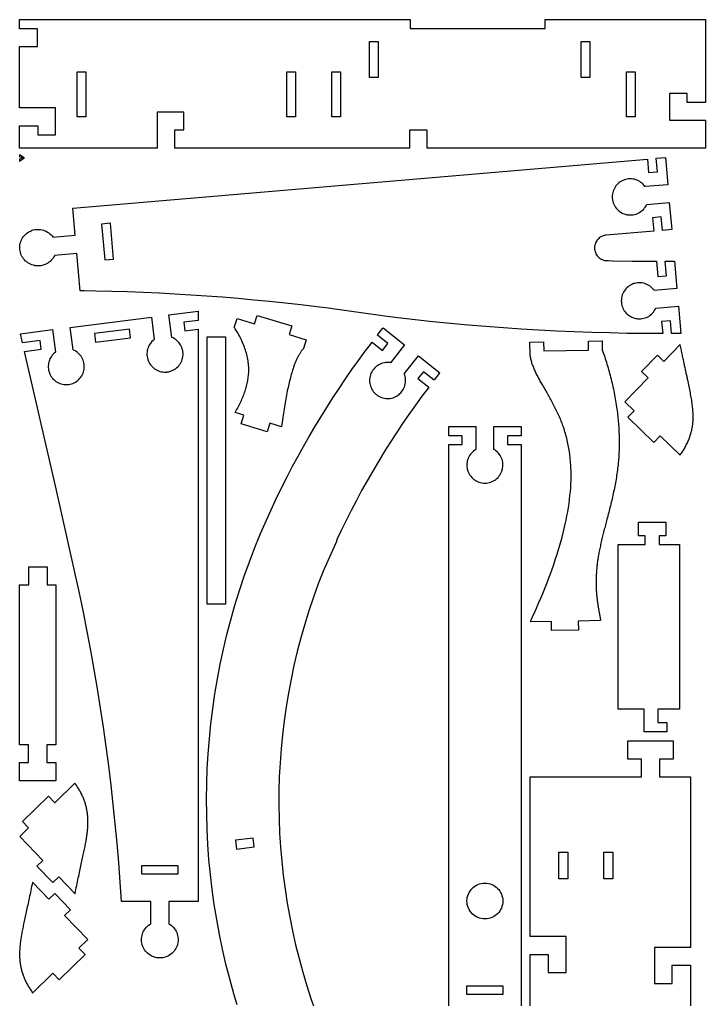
# Model space of a CAD drawing. Extents: x 0 to 280, y 0 to 396.
# Drawn here: x 0.2 to 152.5, y 178.1 to 395.5 of the extents above; entities that cross this region are included whole.
import ezdxf

# ---------------------------------------------------------------- set-up
doc = ezdxf.new("R2010")
doc.units = 0
doc.layers.get('0').update_dxf_attribs({"linetype": 'CONTINUOUS'})

msp = doc.modelspace()

# ---------------------------------------------------------------- linework, layer by layer
at = {"color": 0}
for points in [[(148.404, 377.14), (148.404, 379.14), (144.454, 379.14), (144.454, 373.19), (152.454, 373.19), (152.454, 367.01), (90.679, 367.01), (90.679, 371.01), (86.729, 371.01), (86.729, 367.01), (34.6597, 367.01), (34.6597, 371.06), (36.6597, 371.06), (36.6597, 375.01), (30.7096, 375.01), (30.7096, 367.01), (0.16206, 367.01), (0.16206, 371.968), (4.21208, 371.968), (4.21208, 369.968), (8.16211, 369.968), (8.16211, 375.918), (0.16206, 375.918), (0.16206, 389.528), (4.16206, 389.528), (4.16206, 393.478), (0.16206, 393.478), (0.16206, 395.528), (86.9092, 395.528), (86.9092, 393.528), (116.859, 393.528), (116.859, 395.528), (152.454, 395.528), (152.454, 377.14), (148.404, 377.14)], [(77.8344, 390.639), (79.7844, 390.639), (79.7844, 382.689), (77.8344, 382.689), (77.8344, 390.639)], [(124.854, 390.639), (126.804, 390.639), (126.804, 382.689), (124.854, 382.689), (124.854, 390.639)], [(12.9243, 383.921), (14.8743, 383.921), (14.8743, 373.971), (12.9243, 373.971), (12.9243, 383.921)], [(59.4997, 383.921), (61.4497, 383.921), (61.4497, 373.971), (59.4997, 373.971), (59.4997, 383.921)], [(69.4997, 383.921), (71.4497, 383.921), (71.4497, 373.971), (69.4997, 373.971), (69.4997, 383.921)], [(134.924, 383.921), (136.874, 383.921), (136.874, 373.971), (134.924, 373.971), (134.924, 383.921)], [(0.16206, 365.092), (1.16206, 364.833), (0.16206, 364.574), (0.16206, 364.126), (1.16206, 364.833), (0.16206, 365.54), (0.16206, 365.092)], [(12.8741, 343.653), (7.9324, 343.221), (7.89638, 343.143), (7.77539, 342.917), (7.59592, 342.631), (7.39551, 342.364), (7.17551, 342.117), (6.9375, 341.889), (6.68294, 341.682), (6.41331, 341.497), (6.1301, 341.335), (5.83469, 341.196), (5.52869, 341.081), (5.21354, 340.99), (4.89074, 340.925), (4.56168, 340.886), (4.22797, 340.875), (3.89094, 340.892), (3.63629, 340.922), (3.55225, 340.936), (3.46815, 340.951), (3.21843, 341.01), (2.89606, 341.11), (2.58621, 341.233), (2.2901, 341.382), (2.00874, 341.553), (1.74338, 341.746), (1.49501, 341.958), (1.26492, 342.19), (1.05409, 342.44), (0.86372, 342.706), (0.69493, 342.986), (0.54883, 343.282), (0.42659, 343.589), (0.32932, 343.908), (0.25808, 344.239), (0.22157, 344.493), (0.21414, 344.578), (0.20671, 344.662), (0.19857, 344.919), (0.21143, 345.256), (0.25179, 345.588), (0.31874, 345.912), (0.41135, 346.228), (0.52875, 346.535), (0.67009, 346.829), (0.83436, 347.111), (1.02078, 347.379), (1.22841, 347.632), (1.45632, 347.868), (1.70367, 348.085), (1.96951, 348.283), (2.25299, 348.46), (2.55317, 348.614), (2.78896, 348.714), (2.86919, 348.743), (2.94937, 348.772), (3.19493, 348.847), (3.52399, 348.921), (3.85465, 348.968), (4.18539, 348.987), (4.51454, 348.979), (4.8406, 348.944), (5.162, 348.885), (5.47706, 348.799), (5.78418, 348.688), (6.08182, 348.553), (6.36843, 348.393), (6.64231, 348.211), (6.90196, 348.006), (7.14578, 347.776), (7.37207, 347.526), (7.53049, 347.325), (7.57943, 347.254), (12.5211, 347.688), (11.9982, 353.664), (139.578, 364.588), (139.84, 361.592), (141.782, 361.761), (141.521, 364.754), (143.563, 364.929), (144.09, 358.901), (139.069, 358.463), (139.022, 358.532), (138.866, 358.733), (138.644, 358.982), (138.404, 359.21), (138.148, 359.415), (137.878, 359.599), (137.595, 359.757), (137.301, 359.893), (136.998, 360.004), (136.686, 360.092), (136.368, 360.153), (136.045, 360.188), (135.719, 360.197), (135.392, 360.179), (135.064, 360.135), (134.738, 360.063), (134.494, 359.99), (134.415, 359.961), (134.335, 359.932), (134.101, 359.833), (133.803, 359.682), (133.522, 359.508), (133.258, 359.313), (133.013, 359.099), (132.787, 358.865), (132.58, 358.615), (132.395, 358.35), (132.232, 358.071), (132.092, 357.779), (131.975, 357.476), (131.883, 357.164), (131.817, 356.843), (131.776, 356.514), (131.763, 356.181), (131.772, 355.926), (131.779, 355.842), (131.786, 355.758), (131.822, 355.507), (131.893, 355.179), (131.99, 354.864), (132.111, 354.558), (132.256, 354.267), (132.423, 353.989), (132.612, 353.725), (132.822, 353.479), (133.05, 353.25), (133.296, 353.04), (133.56, 352.85), (133.839, 352.681), (134.132, 352.535), (134.439, 352.412), (134.759, 352.314), (135.007, 352.257), (135.09, 352.243), (135.173, 352.229), (135.426, 352.2), (135.76, 352.185), (136.09, 352.197), (136.416, 352.237), (136.735, 352.303), (137.047, 352.394), (137.349, 352.51), (137.641, 352.649), (137.921, 352.811), (138.187, 352.996), (138.438, 353.203), (138.672, 353.429), (138.888, 353.675), (139.085, 353.942), (139.261, 354.225), (139.379, 354.45), (139.414, 354.528), (144.435, 354.967), (144.962, 348.94), (142.919, 348.765), (142.658, 351.75), (140.715, 351.579), (140.976, 348.599), (130.414, 347.694), (130.344, 347.688), (130.136, 347.657), (129.865, 347.592), (129.603, 347.501), (129.352, 347.386), (129.113, 347.247), (128.888, 347.085), (128.679, 346.901), (128.534, 346.749), (128.489, 346.696), (128.444, 346.642), (128.319, 346.472), (128.173, 346.235), (128.052, 345.985), (127.956, 345.726), (127.886, 345.458), (127.842, 345.185), (127.825, 344.907), (127.83, 344.697), (127.836, 344.626), (127.842, 344.557), (127.874, 344.349), (127.939, 344.079), (128.03, 343.817), (128.146, 343.565), (128.286, 343.328), (128.448, 343.103), (128.633, 342.894), (128.785, 342.749), (128.839, 342.704), (128.892, 342.66), (129.063, 342.535), (129.3, 342.39), (129.55, 342.269), (129.809, 342.174), (130.077, 342.104), (130.35, 342.061), (130.628, 342.044), (130.839, 342.05), (130.908, 342.056), (131.796, 342.033), (136.235, 341.949), (140.675, 341.903), (141.563, 341.9), (141.857, 338.54), (143.799, 338.71), (143.521, 341.896), (143.692, 341.896), (145.406, 341.9), (145.578, 341.901), (146.107, 335.85), (141.086, 335.411), (141.039, 335.481), (140.883, 335.681), (140.661, 335.931), (140.421, 336.158), (140.165, 336.364), (139.894, 336.546), (139.612, 336.706), (139.318, 336.842), (139.014, 336.953), (138.703, 337.039), (138.385, 337.101), (138.062, 337.136), (137.736, 337.146), (137.408, 337.128), (137.081, 337.083), (136.755, 337.011), (136.511, 336.938), (136.432, 336.91), (136.352, 336.881), (136.118, 336.782), (135.82, 336.631), (135.539, 336.456), (135.275, 336.261), (135.03, 336.046), (134.803, 335.814), (134.597, 335.564), (134.412, 335.299), (134.249, 335.019), (134.109, 334.728), (133.992, 334.425), (133.9, 334.112), (133.833, 333.79), (133.793, 333.463), (133.78, 333.128), (133.788, 332.875), (133.796, 332.79), (133.803, 332.706), (133.839, 332.454), (133.91, 332.128), (134.006, 331.811), (134.128, 331.507), (134.273, 331.215), (134.44, 330.936), (134.629, 330.674), (134.838, 330.426), (135.067, 330.199), (135.313, 329.987), (135.576, 329.797), (135.855, 329.629), (136.149, 329.483), (136.456, 329.36), (136.776, 329.263), (137.023, 329.206), (137.107, 329.192), (137.19, 329.176), (137.443, 329.149), (137.776, 329.133), (138.107, 329.146), (138.432, 329.185), (138.752, 329.251), (139.064, 329.342), (139.367, 329.458), (139.658, 329.597), (139.938, 329.76), (140.203, 329.944), (140.454, 330.15), (140.689, 330.378), (140.906, 330.624), (141.101, 330.89), (141.278, 331.174), (141.396, 331.399), (141.431, 331.476), (146.451, 331.915), (146.981, 325.86), (146.81, 325.858), (145.096, 325.849), (144.924, 325.849), (144.675, 328.697), (142.732, 328.528), (142.967, 325.846), (141.983, 325.847), (139.035, 325.865), (135.102, 325.914), (131.171, 325.994), (127.241, 326.106), (123.312, 326.247), (119.385, 326.421), (115.459, 326.624), (111.535, 326.858), (107.613, 327.124), (103.693, 327.419), (99.7757, 327.747), (95.8606, 328.106), (91.9483, 328.493), (88.0388, 328.912), (84.1324, 329.362), (81.2044, 329.719), (80.2292, 329.844), (69.6171, 331.365), (68.7461, 331.479), (66.1319, 331.806), (62.6442, 332.219), (59.1536, 332.607), (55.6607, 332.971), (52.1654, 333.308), (48.6678, 333.621), (45.1682, 333.908), (41.6667, 334.169), (38.1633, 334.406), (34.6582, 334.617), (31.1517, 334.801), (27.6437, 334.961), (24.1344, 335.096), (20.6242, 335.204), (17.1129, 335.289), (14.4789, 335.335), (13.6008, 335.346), (12.8741, 343.653)], [(20.3207, 350.326), (18.3782, 350.157), (19.071, 342.237), (21.0136, 342.407), (20.3207, 350.326)], [(11.4158, 327.246), (29.4183, 329.532), (30.0528, 324.532), (29.9851, 324.482), (29.7904, 324.318), (29.5499, 324.086), (29.3318, 323.838), (29.1365, 323.574), (28.9646, 323.297), (28.8163, 323.008), (28.6922, 322.708), (28.5926, 322.401), (28.5182, 322.086), (28.4693, 321.767), (28.4464, 321.443), (28.4499, 321.117), (28.4801, 320.79), (28.5378, 320.464), (28.6231, 320.14), (28.705, 319.9), (28.7367, 319.822), (28.7683, 319.743), (28.8765, 319.514), (29.0396, 319.222), (29.2244, 318.947), (29.4296, 318.692), (29.6536, 318.454), (29.8951, 318.237), (30.1528, 318.042), (30.4249, 317.867), (30.7101, 317.715), (31.0072, 317.586), (31.3144, 317.481), (31.6307, 317.401), (31.9543, 317.347), (32.284, 317.319), (32.6181, 317.319), (32.8715, 317.338), (32.9554, 317.349), (33.0393, 317.36), (33.2892, 317.406), (33.6128, 317.489), (33.9251, 317.597), (34.225, 317.731), (34.5113, 317.886), (34.7826, 318.065), (35.0381, 318.264), (35.2762, 318.483), (35.4962, 318.719), (35.6965, 318.974), (35.8763, 319.244), (36.034, 319.531), (36.1686, 319.829), (36.2792, 320.14), (36.3642, 320.464), (36.4115, 320.714), (36.4226, 320.797), (36.4336, 320.882), (36.4529, 321.135), (36.4547, 321.469), (36.4292, 321.799), (36.3769, 322.122), (36.2988, 322.439), (36.1956, 322.747), (36.0682, 323.044), (35.9176, 323.331), (35.7443, 323.604), (35.5494, 323.862), (35.3338, 324.106), (35.0979, 324.331), (34.8431, 324.537), (34.5697, 324.724), (34.2789, 324.888), (34.0496, 324.997), (33.9714, 325.029), (33.3368, 330.029), (39.8057, 330.85), (39.8057, 328.783), (36.6207, 328.379), (36.8663, 326.444), (39.8057, 326.818), (39.8057, 199.867), (33.3267, 199.867), (33.3267, 194.906), (33.4006, 194.862), (33.6153, 194.722), (33.8843, 194.519), (34.1329, 194.296), (34.3606, 194.056), (34.5665, 193.799), (34.7501, 193.526), (34.9108, 193.242), (35.0481, 192.946), (35.161, 192.639), (35.249, 192.325), (35.3117, 192.003), (35.3482, 191.675), (35.3579, 191.344), (35.3401, 191.011), (35.2944, 190.676), (35.2421, 190.425), (35.22, 190.343), (35.1979, 190.261), (35.1181, 190.017), (34.9907, 189.704), (34.8396, 189.407), (34.6658, 189.125), (34.4708, 188.86), (34.256, 188.611), (34.0224, 188.383), (33.7715, 188.174), (33.5047, 187.986), (33.2233, 187.819), (32.9286, 187.675), (32.6219, 187.556), (32.3046, 187.461), (31.9779, 187.392), (31.6431, 187.35), (31.3871, 187.335), (31.3017, 187.335), (31.2163, 187.335), (30.9603, 187.35), (30.6256, 187.392), (30.2988, 187.461), (29.9814, 187.556), (29.6746, 187.675), (29.38, 187.819), (29.0985, 187.986), (28.8318, 188.174), (28.5808, 188.383), (28.3474, 188.611), (28.1325, 188.86), (27.9375, 189.125), (27.7638, 189.407), (27.6126, 189.704), (27.4853, 190.017), (27.4053, 190.261), (27.3833, 190.343), (27.3613, 190.425), (27.3089, 190.676), (27.2632, 191.011), (27.2454, 191.344), (27.2551, 191.675), (27.2917, 192.003), (27.3542, 192.325), (27.4424, 192.639), (27.5553, 192.946), (27.6925, 193.242), (27.8532, 193.526), (28.0368, 193.799), (28.2428, 194.056), (28.4704, 194.296), (28.719, 194.519), (28.9879, 194.722), (29.2026, 194.862), (29.2767, 194.906), (29.2767, 199.867), (22.7992, 199.867), (22.731, 200.944), (22.5072, 204.176), (22.1765, 208.482), (21.8074, 212.785), (21.3994, 217.083), (20.9529, 221.378), (20.4678, 225.668), (19.9442, 229.954), (19.3821, 234.233), (18.7815, 238.508), (18.1425, 242.779), (17.4651, 247.043), (16.7494, 251.3), (15.9953, 255.553), (15.2031, 259.797), (14.3724, 264.036), (13.7256, 267.21), (13.5036, 268.267), (8.27018, 291.383), (1.23383, 321.922), (4.97515, 322.397), (4.7296, 324.331), (0.79378, 323.832), (0.33116, 325.839), (7.49718, 326.749), (8.13178, 321.75), (8.06401, 321.699), (7.86936, 321.536), (7.62885, 321.304), (7.41075, 321.056), (7.2155, 320.792), (7.04346, 320.514), (6.89518, 320.225), (6.77111, 319.926), (6.6716, 319.618), (6.59717, 319.304), (6.54824, 318.983), (6.52528, 318.66), (6.52875, 318.333), (6.55903, 318.007), (6.61664, 317.682), (6.70204, 317.358), (6.7839, 317.118), (6.8156, 317.039), (6.84722, 316.961), (6.9554, 316.732), (7.11849, 316.439), (7.30333, 316.165), (7.50846, 315.91), (7.73253, 315.672), (7.97407, 315.456), (8.23161, 315.26), (8.50375, 315.085), (8.78907, 314.932), (9.0861, 314.803), (9.39344, 314.699), (9.70964, 314.619), (10.0333, 314.565), (10.3628, 314.537), (10.697, 314.537), (10.9505, 314.556), (11.0343, 314.567), (11.1182, 314.576), (11.3681, 314.622), (11.6917, 314.706), (12.004, 314.815), (12.3039, 314.949), (12.5901, 315.104), (12.8615, 315.282), (13.117, 315.482), (13.3552, 315.7), (13.5751, 315.938), (13.7754, 316.192), (13.9551, 316.463), (14.1129, 316.747), (14.2475, 317.047), (14.3581, 317.358), (14.4431, 317.682), (14.4903, 317.932), (14.5015, 318.015), (14.5125, 318.099), (14.5318, 318.353), (14.5336, 318.686), (14.5081, 319.017), (14.4558, 319.34), (14.3776, 319.657), (14.2746, 319.964), (14.1472, 320.263), (13.9965, 320.549), (13.8233, 320.821), (13.6284, 321.081), (13.4127, 321.322), (13.1769, 321.549), (12.922, 321.754), (12.6487, 321.94), (12.3579, 322.106), (12.1285, 322.215), (12.0503, 322.247), (11.4158, 327.246)], [(63.1994, 322.537), (63.1137, 322.439), (63.0286, 322.338), (62.944, 322.232), (62.8601, 322.124), (62.7767, 322.011), (62.6938, 321.896), (62.6114, 321.778), (62.5297, 321.656), (62.4485, 321.531), (62.3679, 321.401), (62.2879, 321.269), (62.2086, 321.133), (62.1297, 320.994), (62.0515, 320.851), (61.9739, 320.706), (61.8968, 320.556), (61.8204, 320.403), (61.7446, 320.246), (61.6694, 320.086), (61.5949, 319.922), (61.5208, 319.754), (61.4475, 319.583), (61.3747, 319.408), (61.3028, 319.229), (61.2312, 319.047), (61.1604, 318.861), (61.0903, 318.671), (61.0208, 318.478), (60.9519, 318.281), (60.8837, 318.079), (60.7833, 317.772), (60.6844, 317.457), (60.5868, 317.133), (60.4908, 316.801), (60.396, 316.463), (60.3026, 316.115), (60.2106, 315.76), (60.1199, 315.397), (60.0304, 315.026), (59.9422, 314.649), (59.8553, 314.264), (59.7696, 313.872), (59.6851, 313.472), (59.6019, 313.067), (59.5199, 312.653), (59.4389, 312.233), (59.359, 311.807), (59.2804, 311.374), (59.2028, 310.935), (59.1262, 310.49), (59.0508, 310.039), (58.9764, 309.581), (58.9031, 309.118), (58.8306, 308.649), (58.7592, 308.174), (58.6887, 307.694), (58.6192, 307.208), (58.5506, 306.717), (58.4828, 306.221), (58.416, 305.721), (58.3499, 305.214), (58.3497, 305.214), (58.3494, 305.211), (58.3493, 305.21), (58.3492, 305.208), (58.349, 305.207), (58.3486, 305.204), (58.3485, 305.204), (58.3482, 305.201), (58.3481, 305.2), (58.3479, 305.2), (58.3479, 305.199), (58.3478, 305.197), (58.3475, 305.196), (58.3474, 305.194), (58.3471, 305.193), (58.3469, 305.192), (58.3467, 305.19), (58.3465, 305.189), (58.3464, 305.188), (58.3463, 305.186), (58.346, 305.183), (55.7397, 305.981), (55.155, 304.068), (49.3693, 305.838), (49.9542, 307.75), (47.9987, 308.347), (48.0153, 308.375), (48.1901, 308.669), (48.3604, 308.964), (48.526, 309.258), (48.6868, 309.553), (48.8429, 309.846), (48.9942, 310.14), (49.1406, 310.433), (49.2819, 310.726), (49.4185, 311.019), (49.5499, 311.313), (49.6761, 311.606), (49.7972, 311.897), (49.9132, 312.19), (50.0237, 312.482), (50.1292, 312.774), (50.229, 313.065), (50.3235, 313.357), (50.4125, 313.647), (50.496, 313.938), (50.5738, 314.228), (50.646, 314.518), (50.7124, 314.808), (50.7731, 315.099), (50.8279, 315.388), (50.8768, 315.676), (50.9199, 315.965), (50.9568, 316.254), (50.9878, 316.543), (51.0126, 316.831), (51.0313, 317.119), (51.0453, 317.46), (51.0501, 317.801), (51.0461, 318.143), (51.0331, 318.483), (51.0113, 318.824), (50.9807, 319.162), (50.9415, 319.503), (50.8938, 319.842), (50.8375, 320.181), (50.7729, 320.519), (50.7001, 320.857), (50.619, 321.194), (50.5297, 321.532), (50.4325, 321.869), (50.3274, 322.206), (50.2143, 322.542), (50.0935, 322.878), (49.9649, 323.214), (49.8287, 323.55), (49.6851, 323.885), (49.534, 324.219), (49.3756, 324.554), (49.2099, 324.888), (49.0369, 325.222), (48.8571, 325.556), (48.6701, 325.889), (48.4763, 326.222), (48.2754, 326.556), (48.0679, 326.888), (47.8539, 327.219), (47.8508, 327.225), (47.8507, 327.225), (47.8472, 327.231), (48.4428, 329.178), (52.3175, 327.993), (52.9022, 329.906), (60.6004, 327.553), (60.0157, 325.639), (63.7967, 324.483), (63.2031, 322.542), (63.1994, 322.537)], [(17.0254, 323.926), (24.816, 324.915), (24.5704, 326.85), (16.7799, 325.861), (17.0254, 323.926)], [(41.8057, 325.167), (45.8557, 325.167), (45.8557, 265.833), (41.8057, 265.833), (41.8057, 325.167)], [(113.528, 321.176), (113.48, 323.96), (116.529, 324.013), (116.564, 322.013), (126.513, 322.186), (126.478, 324.186), (129.528, 324.239), (129.563, 322.218), (129.698, 321.838), (129.831, 321.454), (129.963, 321.067), (130.093, 320.676), (130.222, 320.282), (130.349, 319.886), (130.475, 319.486), (130.598, 319.082), (130.72, 318.676), (130.84, 318.267), (130.958, 317.856), (131.074, 317.44), (131.187, 317.024), (131.299, 316.603), (131.408, 316.181), (131.515, 315.754), (131.62, 315.326), (131.722, 314.897), (131.822, 314.464), (131.919, 314.029), (132.013, 313.593), (132.105, 313.153), (132.194, 312.713), (132.28, 312.268), (132.364, 311.824), (132.444, 311.376), (132.522, 310.926), (132.596, 310.476), (132.667, 310.024), (132.735, 309.569), (132.8, 309.114), (132.852, 308.719), (132.902, 308.325), (132.949, 307.931), (132.994, 307.535), (133.035, 307.138), (133.074, 306.74), (133.11, 306.343), (133.143, 305.944), (133.173, 305.546), (133.2, 305.147), (133.224, 304.747), (133.245, 304.347), (133.263, 303.947), (133.278, 303.547), (133.291, 303.147), (133.3, 302.747), (133.306, 302.347), (133.309, 301.946), (133.308, 301.546), (133.305, 301.146), (133.299, 300.747), (133.289, 300.347), (133.276, 299.949), (133.26, 299.55), (133.24, 299.151), (133.218, 298.754), (133.192, 298.357), (133.163, 297.96), (133.13, 297.564), (133.094, 297.169), (133.055, 296.775), (133.01, 296.368), (132.963, 295.961), (132.912, 295.556), (132.857, 295.151), (132.8, 294.747), (132.739, 294.346), (132.676, 293.944), (132.609, 293.543), (132.54, 293.144), (132.469, 292.746), (132.395, 292.349), (132.319, 291.953), (132.24, 291.557), (132.16, 291.164), (132.077, 290.771), (131.993, 290.379), (131.907, 289.989), (131.819, 289.6), (131.73, 289.213), (131.639, 288.825), (131.547, 288.44), (131.454, 288.056), (131.36, 287.674), (131.265, 287.292), (131.169, 286.911), (131.072, 286.532), (130.975, 286.154), (130.877, 285.778), (130.779, 285.403), (130.681, 285.029), (130.583, 284.657), (130.499, 284.339), (130.415, 284.022), (130.332, 283.706), (130.25, 283.39), (130.168, 283.076), (130.087, 282.763), (130.006, 282.451), (129.926, 282.139), (129.847, 281.829), (129.77, 281.519), (129.693, 281.211), (129.617, 280.904), (129.542, 280.597), (129.469, 280.293), (129.397, 279.989), (129.327, 279.685), (129.258, 279.383), (129.19, 279.082), (129.124, 278.782), (129.06, 278.483), (128.997, 278.186), (128.937, 277.889), (128.878, 277.593), (128.821, 277.3), (128.767, 277.007), (128.714, 276.714), (128.664, 276.424), (128.616, 276.135), (128.57, 275.846), (128.527, 275.558), (128.487, 275.272), (128.452, 275.013), (128.419, 274.754), (128.389, 274.496), (128.36, 274.24), (128.334, 273.985), (128.31, 273.731), (128.288, 273.478), (128.267, 273.226), (128.249, 272.976), (128.233, 272.728), (128.218, 272.481), (128.206, 272.235), (128.195, 271.99), (128.186, 271.747), (128.179, 271.507), (128.174, 271.268), (128.17, 271.031), (128.169, 270.794), (128.169, 270.561), (128.17, 270.329), (128.174, 270.099), (128.178, 269.871), (128.185, 269.644), (128.193, 269.419), (128.203, 269.197), (128.214, 268.978), (128.227, 268.76), (128.241, 268.544), (128.257, 268.331), (128.274, 268.119), (128.292, 267.911), (128.315, 267.672), (128.339, 267.438), (128.364, 267.206), (128.39, 266.978), (128.417, 266.754), (128.445, 266.535), (128.474, 266.318), (128.504, 266.106), (128.534, 265.897), (128.564, 265.693), (128.595, 265.494), (128.626, 265.299), (128.657, 265.107), (128.688, 264.921), (128.719, 264.739), (128.75, 264.561), (128.781, 264.389), (128.811, 264.221), (128.841, 264.058), (128.87, 263.901), (128.898, 263.747), (128.925, 263.6), (128.952, 263.457), (128.977, 263.321), (129.002, 263.189), (129.025, 263.063), (129.047, 262.942), (129.067, 262.826), (129.085, 262.717), (129.102, 262.612), (129.105, 262.596), (129.107, 262.581), (129.11, 262.565), (129.112, 262.55), (129.114, 262.535), (129.117, 262.519), (129.119, 262.506), (129.121, 262.49), (129.123, 262.475), (129.126, 262.461), (129.128, 262.447), (129.13, 262.432), (129.132, 262.418), (129.134, 262.404), (129.136, 262.39), (129.138, 262.378), (129.139, 262.364), (129.141, 262.35), (129.143, 262.338), (129.145, 262.324), (129.146, 262.311), (129.148, 262.299), (129.15, 262.286), (129.151, 262.272), (129.153, 262.261), (129.154, 262.249), (129.156, 262.236), (129.157, 262.224), (129.158, 262.213), (129.16, 262.2), (129.161, 262.189), (129.161, 262.189), (129.161, 262.188), (129.161, 262.188), (129.161, 262.186), (129.161, 262.185), (129.161, 262.185), (129.162, 262.185), (129.162, 262.183), (129.162, 262.183), (129.162, 262.183), (129.162, 262.182), (129.162, 262.181), (129.162, 262.181), (129.162, 262.181), (129.162, 262.179), (129.162, 262.179), (129.162, 262.178), (129.162, 262.176), (129.162, 262.176), (129.163, 262.175), (129.163, 262.175), (129.163, 262.175), (129.163, 262.174), (124.219, 262.088), (124.254, 260.088), (118.276, 259.983), (118.241, 261.983), (113.55, 261.901), (113.551, 261.901), (113.551, 261.903), (113.552, 261.904), (113.552, 261.906), (113.553, 261.907), (113.553, 261.908), (113.554, 261.91), (113.555, 261.911), (113.555, 261.911), (113.556, 261.912), (113.556, 261.914), (113.557, 261.915), (113.558, 261.917), (113.558, 261.918), (113.559, 261.919), (113.559, 261.921), (113.56, 261.921), (113.56, 261.922), (113.561, 261.924), (113.562, 261.925), (113.562, 261.926), (113.563, 261.928), (113.563, 261.929), (113.564, 261.929), (113.564, 261.931), (113.565, 261.932), (113.565, 261.933), (113.566, 261.935), (113.567, 261.936), (113.567, 261.938), (113.596, 262), (113.655, 262.124), (113.713, 262.249), (113.742, 262.31), (113.771, 262.372), (113.828, 262.496), (113.857, 262.558), (113.886, 262.619), (113.915, 262.682), (113.943, 262.744), (113.972, 262.806), (114, 262.868), (114.029, 262.929), (114.057, 262.992), (114.086, 263.053), (114.114, 263.115), (114.143, 263.176), (114.199, 263.3), (114.227, 263.361), (114.256, 263.424), (114.284, 263.485), (114.312, 263.546), (114.34, 263.608), (114.368, 263.669), (114.424, 263.792), (114.927, 264.915), (115.416, 266.029), (115.889, 267.133), (116.346, 268.229), (116.789, 269.317), (117.216, 270.394), (117.627, 271.464), (118.023, 272.524), (118.402, 273.575), (118.767, 274.615), (119.115, 275.647), (119.447, 276.669), (119.763, 277.682), (120.063, 278.685), (120.347, 279.678), (120.615, 280.661), (120.867, 281.633), (121.102, 282.597), (121.32, 283.55), (121.522, 284.492), (121.708, 285.425), (121.876, 286.346), (122.028, 287.257), (122.163, 288.158), (122.281, 289.049), (122.382, 289.928), (122.466, 290.796), (122.533, 291.653), (122.582, 292.499), (122.615, 293.335), (122.625, 293.774), (122.63, 294.21), (122.63, 294.643), (122.625, 295.072), (122.615, 295.499), (122.601, 295.921), (122.581, 296.34), (122.557, 296.757), (122.528, 297.171), (122.495, 297.581), (122.457, 297.986), (122.415, 298.389), (122.368, 298.789), (122.317, 299.186), (122.261, 299.579), (122.201, 299.968), (122.137, 300.356), (122.068, 300.739), (121.996, 301.118), (121.919, 301.494), (121.838, 301.868), (121.754, 302.237), (121.665, 302.604), (121.572, 302.968), (121.476, 303.328), (121.376, 303.685), (121.272, 304.037), (121.164, 304.388), (121.053, 304.735), (120.938, 305.078), (120.82, 305.418), (120.7, 305.75), (120.577, 306.078), (120.45, 306.403), (120.321, 306.725), (120.189, 307.044), (120.054, 307.36), (119.917, 307.674), (119.778, 307.983), (119.636, 308.29), (119.493, 308.594), (119.347, 308.896), (119.2, 309.194), (119.052, 309.49), (118.902, 309.782), (118.751, 310.072), (118.6, 310.36), (118.447, 310.644), (118.294, 310.928), (118.14, 311.207), (117.987, 311.485), (117.833, 311.76), (117.679, 312.032), (117.525, 312.301), (117.372, 312.569), (117.219, 312.835), (117.067, 313.099), (116.916, 313.36), (116.765, 313.618), (116.617, 313.875), (116.469, 314.129), (116.323, 314.382), (116.185, 314.622), (116.049, 314.86), (115.915, 315.096), (115.784, 315.331), (115.655, 315.564), (115.528, 315.794), (115.405, 316.025), (115.284, 316.253), (115.165, 316.481), (115.05, 316.706), (114.938, 316.931), (114.83, 317.154), (114.724, 317.375), (114.622, 317.596), (114.524, 317.815), (114.429, 318.032), (114.338, 318.249), (114.251, 318.465), (114.168, 318.679), (114.09, 318.893), (114.015, 319.104), (113.945, 319.317), (113.879, 319.526), (113.818, 319.736), (113.762, 319.943), (113.71, 320.151), (113.663, 320.358), (113.622, 320.564), (113.586, 320.768), (113.554, 320.972), (113.529, 321.175), (113.529, 321.176), (113.528, 321.176), (113.528, 321.176), (113.528, 321.176)], [(146.865, 323.424), (143.233, 319.662), (141.794, 321.051), (138.287, 317.419), (139.725, 316.031), (134.592, 310.714), (136.634, 308.742), (135.245, 307.304), (141.035, 301.711), (142.425, 303.15), (146.822, 298.904), (146.822, 298.904), (146.822, 298.906), (146.824, 298.907), (146.825, 298.908), (146.825, 298.91), (146.826, 298.91), (146.826, 298.911), (146.828, 298.911), (146.828, 298.914), (146.829, 298.914), (146.829, 298.915), (146.831, 298.915), (146.831, 298.917), (146.832, 298.917), (146.832, 298.918), (146.832, 298.918), (146.833, 298.919), (146.833, 298.921), (146.835, 298.921), (146.835, 298.922), (146.835, 298.922), (146.836, 298.924), (146.836, 298.924), (146.837, 298.925), (146.837, 298.925), (146.837, 298.926), (146.839, 298.928), (146.839, 298.928), (146.996, 299.146), (147.147, 299.364), (147.296, 299.582), (147.439, 299.803), (147.579, 300.022), (147.714, 300.244), (147.846, 300.467), (147.972, 300.692), (148.096, 300.915), (148.214, 301.142), (148.328, 301.368), (148.439, 301.597), (148.544, 301.826), (148.646, 302.057), (148.742, 302.287), (148.835, 302.521), (148.922, 302.756), (149.007, 302.99), (149.086, 303.228), (149.16, 303.465), (149.231, 303.706), (149.296, 303.946), (149.357, 304.189), (149.414, 304.433), (149.467, 304.678), (149.514, 304.925), (149.557, 305.174), (149.594, 305.424), (149.628, 305.676), (149.657, 305.929), (149.681, 306.185), (149.701, 306.45), (149.715, 306.717), (149.725, 306.987), (149.731, 307.26), (149.731, 307.533), (149.726, 307.811), (149.717, 308.092), (149.704, 308.374), (149.686, 308.66), (149.665, 308.95), (149.639, 309.242), (149.608, 309.539), (149.575, 309.839), (149.538, 310.143), (149.496, 310.451), (149.451, 310.763), (149.403, 311.079), (149.351, 311.4), (149.297, 311.726), (149.239, 312.057), (149.178, 312.392), (149.114, 312.732), (149.047, 313.078), (148.978, 313.428), (148.907, 313.785), (148.832, 314.147), (148.756, 314.515), (148.676, 314.889), (148.594, 315.269), (148.511, 315.656), (148.462, 315.878), (148.414, 316.103), (148.365, 316.331), (148.315, 316.56), (148.265, 316.792), (148.214, 317.025), (148.163, 317.261), (148.111, 317.5), (148.058, 317.742), (148.006, 317.985), (147.953, 318.231), (147.899, 318.478), (147.844, 318.729), (147.79, 318.982), (147.735, 319.237), (147.681, 319.494), (147.625, 319.756), (147.568, 320.018), (147.513, 320.283), (147.456, 320.551), (147.399, 320.822), (147.342, 321.096), (147.285, 321.371), (147.226, 321.65), (147.168, 321.931), (147.11, 322.214), (147.051, 322.501), (146.993, 322.79), (146.933, 323.082), (146.874, 323.376), (146.865, 323.424)], [(137.597, 284.05), (143.647, 284.05), (143.647, 281), (142.147, 281), (142.147, 279.05), (146.668, 279.05), (146.668, 242.5), (141.914, 242.5), (141.914, 239.55), (143.914, 239.55), (143.914, 237.5), (138.864, 237.5), (138.864, 242.5), (133.111, 242.5), (133.111, 279.05), (139.097, 279.05), (139.097, 281), (137.597, 281), (137.597, 284.05)], [(0.16206, 270.119), (2.20107, 270.119), (2.20107, 274.119), (6.25108, 274.119), (6.25108, 270.119), (8.21208, 270.119), (8.21208, 234.633), (6.21208, 234.633), (6.21208, 230.683), (8.21208, 230.683), (8.21208, 226.633), (0.16206, 226.633), (0.16206, 230.683), (2.16206, 230.683), (2.16206, 234.633), (0.16206, 234.633), (0.16206, 270.119)], [(12.4385, 226.106), (7.95649, 221.778), (6.56717, 223.217), (0.77648, 217.625), (2.16581, 216.186), (0.20871, 214.296), (5.34201, 208.981), (4.0281, 207.711), (7.53614, 204.079), (8.85004, 205.347), (12.4816, 201.587), (12.4818, 201.589), (12.4822, 201.59), (12.4825, 201.592), (12.4828, 201.593), (12.4831, 201.594), (12.4834, 201.596), (12.4837, 201.599), (12.4841, 201.6), (12.4843, 201.601), (12.4847, 201.603), (12.4853, 201.606), (12.4856, 201.607), (12.4859, 201.608), (12.4865, 201.612), (12.4868, 201.614), (12.4878, 201.618), (12.4881, 201.619), (12.4884, 201.621), (12.4887, 201.624), (12.489, 201.625), (12.4894, 201.626), (12.4896, 201.628), (12.49, 201.629), (12.4903, 201.631), (12.4906, 201.632), (12.4909, 201.633), (12.4912, 201.635), (12.5824, 202.087), (12.6731, 202.532), (12.7634, 202.971), (12.8531, 203.404), (12.9423, 203.829), (13.0308, 204.25), (13.1185, 204.663), (13.2056, 205.071), (13.2917, 205.472), (13.3771, 205.868), (13.4614, 206.257), (13.5448, 206.642), (13.6271, 207.019), (13.7083, 207.393), (13.7884, 207.76), (13.8672, 208.122), (13.9447, 208.479), (14.021, 208.831), (14.0958, 209.178), (14.1692, 209.519), (14.241, 209.856), (14.3113, 210.188), (14.38, 210.514), (14.4469, 210.836), (14.5122, 211.154), (14.5757, 211.468), (14.6372, 211.776), (14.6969, 212.081), (14.7547, 212.382), (14.8103, 212.678), (14.8637, 212.969), (14.9119, 213.243), (14.9578, 213.513), (15.0012, 213.778), (15.0424, 214.042), (15.0811, 214.301), (15.1174, 214.56), (15.1513, 214.814), (15.1825, 215.067), (15.2111, 215.315), (15.2371, 215.563), (15.2604, 215.807), (15.281, 216.049), (15.2988, 216.289), (15.3137, 216.526), (15.3258, 216.761), (15.3351, 216.994), (15.3412, 217.226), (15.3444, 217.456), (15.3447, 217.682), (15.3418, 217.908), (15.3357, 218.132), (15.3264, 218.353), (15.3139, 218.574), (15.2981, 218.793), (15.2789, 219.01), (15.2564, 219.226), (15.2304, 219.442), (15.2011, 219.654), (15.1682, 219.867), (15.1317, 220.079), (15.091, 220.293), (15.0468, 220.506), (14.9992, 220.717), (14.9481, 220.928), (14.8935, 221.138), (14.8356, 221.346), (14.7742, 221.554), (14.7094, 221.76), (14.6414, 221.967), (14.5699, 222.171), (14.495, 222.374), (14.4168, 222.576), (14.3353, 222.779), (14.2506, 222.979), (14.1624, 223.179), (14.071, 223.379), (13.9764, 223.578), (13.8785, 223.775), (13.7773, 223.971), (13.673, 224.167), (13.5654, 224.362), (13.4547, 224.556), (13.3408, 224.75), (13.2236, 224.942), (13.1034, 225.135), (12.98, 225.325), (12.8535, 225.515), (12.724, 225.706), (12.5913, 225.894), (12.4555, 226.083), (12.4385, 226.106)], [(52.2364, 211.981), (51.9983, 213.917), (48.0779, 213.433), (48.316, 211.499), (52.2364, 211.981)], [(119.924, 210.779), (121.874, 210.779), (121.874, 204.9), (119.924, 204.9), (119.924, 210.779)], [(129.924, 210.779), (131.874, 210.779), (131.874, 204.9), (129.924, 204.9), (129.924, 210.779)], [(27.3267, 207.867), (35.2767, 207.867), (35.2767, 205.917), (27.3267, 205.917), (27.3267, 207.867)], [(3.06808, 179.593), (7.55018, 183.921), (8.93951, 182.482), (14.7301, 188.075), (13.3409, 189.514), (15.2979, 191.403), (10.1646, 196.719), (11.4785, 197.987), (7.97049, 201.621), (6.65657, 200.351), (3.02513, 204.112), (3.02447, 204.108), (3.02419, 204.107), (3.02322, 204.103), (3.02294, 204.101), (3.02229, 204.099), (3.02197, 204.096), (3.02165, 204.094), (3.02138, 204.093), (3.02106, 204.092), (3.02072, 204.09), (3.0204, 204.089), (3.02013, 204.087), (3.01981, 204.086), (3.01915, 204.082), (3.01887, 204.081), (3.01856, 204.079), (3.0179, 204.076), (3.01764, 204.075), (3.01665, 204.069), (3.01639, 204.068), (3.01574, 204.065), (3.0154, 204.064), (2.92426, 203.612), (2.8335, 203.167), (2.74322, 202.728), (2.65349, 202.296), (2.5644, 201.869), (2.47592, 201.45), (2.38813, 201.036), (2.30111, 200.629), (2.2149, 200.228), (2.12961, 199.832), (2.04525, 199.442), (1.96186, 199.058), (1.8795, 198.679), (1.79829, 198.307), (1.71826, 197.939), (1.63943, 197.576), (1.56185, 197.219), (1.48568, 196.868), (1.41086, 196.522), (1.33746, 196.181), (1.26563, 195.844), (1.19531, 195.513), (1.12668, 195.185), (1.05968, 194.862), (0.99447, 194.544), (0.93099, 194.232), (0.86941, 193.922), (0.80968, 193.618), (0.75201, 193.318), (0.69629, 193.021), (0.64285, 192.729), (0.59473, 192.457), (0.54894, 192.188), (0.50543, 191.921), (0.46425, 191.658), (0.42551, 191.397), (0.38921, 191.14), (0.35547, 190.885), (0.32422, 190.633), (0.29557, 190.383), (0.26959, 190.136), (0.24626, 189.892), (0.22569, 189.65), (0.20784, 189.411), (0.19287, 189.174), (0.18077, 188.938), (0.1716, 188.704), (0.16537, 188.474), (0.16211, 188.244), (0.16195, 188.017), (0.16493, 187.792), (0.17101, 187.568), (0.18029, 187.346), (0.19276, 187.125), (0.2086, 186.907), (0.2277, 186.689), (0.25022, 186.472), (0.27615, 186.258), (0.30556, 186.044), (0.33849, 185.832), (0.375, 185.621), (0.41569, 185.407), (0.45985, 185.194), (0.50749, 184.982), (0.55859, 184.771), (0.61312, 184.561), (0.67106, 184.353), (0.73242, 184.146), (0.7972, 183.939), (0.86529, 183.733), (0.93679, 183.529), (1.01166, 183.325), (1.08984, 183.122), (1.17133, 182.921), (1.25613, 182.719), (1.34424, 182.519), (1.4356, 182.321), (1.53028, 182.122), (1.62815, 181.925), (1.72928, 181.728), (1.83365, 181.532), (1.94119, 181.337), (2.05197, 181.143), (2.1659, 180.95), (2.28299, 180.757), (2.40321, 180.565), (2.52658, 180.374), (2.6531, 180.183), (2.78271, 179.993), (2.91542, 179.804), (3.05117, 179.617), (3.06808, 179.593)], [(103.48, 195.983), (103.378, 195.983), (103.073, 196.004), (102.679, 196.064), (102.298, 196.163), (101.933, 196.296), (101.585, 196.462), (101.257, 196.663), (100.951, 196.89), (100.669, 197.147), (100.413, 197.429), (100.184, 197.736), (99.9844, 198.064), (99.8171, 198.411), (99.6835, 198.776), (99.5856, 199.157), (99.5253, 199.551), (99.5047, 199.857), (99.5047, 199.958), (99.5047, 200.06), (99.5253, 200.365), (99.5856, 200.76), (99.6835, 201.14), (99.8171, 201.506), (99.9844, 201.853), (100.184, 202.181), (100.413, 202.486), (100.669, 202.769), (100.951, 203.025), (101.257, 203.254), (101.585, 203.454), (101.933, 203.621), (102.298, 203.754), (102.679, 203.853), (103.073, 203.913), (103.378, 203.933), (103.48, 203.933), (103.581, 203.933), (103.886, 203.913), (104.281, 203.853), (104.662, 203.754), (105.027, 203.621), (105.374, 203.454), (105.702, 203.254), (106.008, 203.025), (106.291, 202.769), (106.547, 202.486), (106.776, 202.181), (106.975, 201.853), (107.142, 201.506), (107.276, 201.14), (107.374, 200.76), (107.434, 200.365), (107.455, 200.06), (107.455, 199.958), (107.455, 199.857), (107.434, 199.551), (107.374, 199.157), (107.276, 198.776), (107.142, 198.411), (106.975, 198.064), (106.776, 197.736), (106.547, 197.429), (106.291, 197.147), (106.008, 196.89), (105.702, 196.663), (105.374, 196.462), (105.027, 196.296), (104.662, 196.163), (104.281, 196.064), (103.886, 196.004), (103.581, 195.983), (103.48, 195.983)], [(99.5049, 181.172), (107.455, 181.172), (107.455, 179.222), (99.5049, 179.222), (99.5049, 181.172)]]:
    msp.add_lwpolyline(points, close=True, dxfattribs=at)
for points in [[(48.4565, 176.96), (47.73, 179.403), (46.8231, 182.669), (45.99, 185.95), (45.2307, 189.243), (44.5449, 192.547), (43.9328, 195.861), (43.3943, 199.185), (42.9293, 202.514), (42.5378, 205.851), (42.2196, 209.193), (41.9747, 212.538), (41.8032, 215.886), (41.7049, 219.236), (41.6796, 222.585), (41.7275, 225.933), (41.8485, 229.281), (42.0424, 232.624), (42.3093, 235.961), (42.649, 239.294), (43.0615, 242.619), (43.5469, 245.936), (44.1049, 249.244), (44.7356, 252.542), (45.4388, 255.826), (46.2146, 259.099), (47.0629, 262.356), (47.9836, 265.597), (48.9767, 268.822), (50.0419, 272.029), (51.1796, 275.218), (52.3893, 278.385), (53.3421, 280.749), (53.6713, 281.531), (57.3736, 289.685), (57.6483, 290.253), (58.4865, 291.946), (59.6274, 294.193), (60.7958, 296.424), (61.9919, 298.64), (63.2153, 300.842), (64.466, 303.026), (65.7437, 305.196), (67.0483, 307.349), (68.3799, 309.485), (69.7379, 311.606), (71.1225, 313.708), (72.5333, 315.793), (73.9703, 317.861), (75.4333, 319.912), (76.9221, 321.944), (78.0549, 323.458), (78.4367, 323.958), (80.7563, 322.118), (81.9682, 323.646), (79.626, 325.504), (79.7307, 325.639), (80.7858, 326.983), (80.8921, 327.117), (85.6317, 323.357), (82.4996, 319.408), (82.416, 319.422), (82.1632, 319.447), (81.8292, 319.457), (81.4989, 319.439), (81.1739, 319.394), (80.8554, 319.324), (80.5453, 319.228), (80.2446, 319.108), (79.955, 318.964), (79.6779, 318.797), (79.4149, 318.608), (79.1672, 318.399), (78.9363, 318.168), (78.7239, 317.918), (78.5313, 317.649), (78.3597, 317.362), (78.245, 317.136), (78.2111, 317.058), (78.1771, 316.981), (78.0883, 316.743), (77.9936, 316.422), (77.9267, 316.099), (77.8869, 315.772), (77.874, 315.447), (77.8876, 315.122), (77.9274, 314.801), (77.9926, 314.485), (78.0832, 314.174), (78.1986, 313.871), (78.3385, 313.578), (78.5025, 313.296), (78.69, 313.028), (78.9008, 312.772), (79.1344, 312.533), (79.3244, 312.365), (79.3907, 312.313), (79.4568, 312.26), (79.6644, 312.112), (79.9501, 311.94), (80.2463, 311.793), (80.5511, 311.671), (80.8629, 311.575), (81.18, 311.506), (81.501, 311.463), (81.8238, 311.444), (82.1471, 311.453), (82.469, 311.487), (82.7881, 311.549), (83.1024, 311.635), (83.4104, 311.747), (83.7107, 311.886), (84.0012, 312.051), (84.2128, 312.193), (84.2806, 312.243), (84.3482, 312.293), (84.5428, 312.457), (84.7832, 312.689), (85.0011, 312.938), (85.1962, 313.201), (85.3681, 313.479), (85.5161, 313.768), (85.6401, 314.067), (85.7394, 314.375), (85.8136, 314.689), (85.8624, 315.01), (85.8851, 315.333), (85.8815, 315.66), (85.851, 315.986), (85.7932, 316.313), (85.7078, 316.635), (85.6257, 316.875), (85.594, 316.954), (88.7261, 320.901), (93.4658, 317.142), (93.3596, 317.008), (92.305, 315.664), (92.2003, 315.529), (89.8414, 317.4), (88.6294, 315.872), (91.0131, 313.982), (90.6364, 313.485), (89.5199, 311.986), (88.054, 309.972), (86.6158, 307.939), (85.2053, 305.888), (83.8226, 303.818), (82.4681, 301.729), (81.1417, 299.624), (79.8438, 297.5), (78.5744, 295.36), (77.3337, 293.201), (76.1221, 291.028), (74.9396, 288.838), (73.7862, 286.631), (72.6625, 284.408), (71.5683, 282.171), (70.7662, 280.482), (70.504, 279.917), (70.5733, 279.885), (67.6358, 273.289), (67.3404, 272.554), (66.4883, 270.336), (65.4114, 267.362), (64.405, 264.372), (63.4692, 261.364), (62.6039, 258.339), (61.809, 255.3), (61.085, 252.249), (60.4315, 249.183), (59.8486, 246.108), (59.3364, 243.022), (58.8949, 239.929), (58.524, 236.828), (58.224, 233.719), (57.9946, 230.608), (57.836, 227.492), (57.7482, 224.374), (57.7311, 221.254), (57.785, 218.135), (57.9097, 215.017), (58.1051, 211.901), (58.3717, 208.789), (58.709, 205.682), (59.1172, 202.582), (59.5965, 199.489), (60.1467, 196.403), (60.7679, 193.329), (61.46, 190.265), (62.2232, 187.212), (63.0575, 184.175), (63.9629, 181.151), (64.9393, 178.144), (65.7164, 175.899)], [(95.4549, 173.172), (95.4549, 301.218), (98.4549, 301.218), (98.4549, 303.168), (95.4549, 303.168), (95.4549, 305.218), (101.505, 305.218), (101.505, 300.179), (101.431, 300.138), (101.218, 300), (100.95, 299.8), (100.702, 299.581), (100.475, 299.343), (100.27, 299.09), (100.086, 298.822), (99.9254, 298.542), (99.7879, 298.249), (99.6746, 297.946), (99.5857, 297.635), (99.5221, 297.317), (99.4844, 296.992), (99.4735, 296.664), (99.4896, 296.333), (99.5335, 296.003), (99.5844, 295.754), (99.6061, 295.672), (99.6276, 295.59), (99.706, 295.349), (99.831, 295.039), (99.9799, 294.743), (100.151, 294.464), (100.344, 294.2), (100.556, 293.954), (100.787, 293.728), (101.035, 293.519), (101.298, 293.333), (101.577, 293.168), (101.869, 293.025), (102.172, 292.906), (102.487, 292.811), (102.81, 292.743), (103.142, 292.701), (103.395, 292.688), (103.48, 292.688), (103.564, 292.688), (103.818, 292.701), (104.15, 292.743), (104.473, 292.811), (104.787, 292.906), (105.091, 293.025), (105.383, 293.168), (105.661, 293.333), (105.925, 293.519), (106.173, 293.728), (106.404, 293.954), (106.616, 294.2), (106.808, 294.464), (106.98, 294.743), (107.129, 295.039), (107.254, 295.349), (107.332, 295.59), (107.354, 295.672), (107.375, 295.754), (107.426, 296.003), (107.47, 296.333), (107.486, 296.664), (107.475, 296.992), (107.438, 297.317), (107.374, 297.635), (107.285, 297.946), (107.172, 298.249), (107.034, 298.542), (106.873, 298.822), (106.69, 299.09), (106.484, 299.343), (106.258, 299.581), (106.01, 299.8), (105.742, 300), (105.528, 300.138), (105.455, 300.179), (105.455, 305.218), (111.505, 305.218), (111.505, 303.168), (108.505, 303.168), (108.505, 301.218), (111.505, 301.218), (111.505, 173.172)], [(113.505, 173.401), (113.505, 188.104), (117.555, 188.104), (117.555, 184.104), (121.505, 184.104), (121.505, 192.054), (113.505, 192.054), (113.505, 227.5), (138.227, 227.5), (138.227, 231.45), (135.227, 231.45), (135.227, 235.5), (145.278, 235.5), (145.278, 231.45), (142.278, 231.45), (142.278, 227.5), (149.14, 227.5), (149.14, 189.642), (141.14, 189.642), (141.14, 181.692), (145.09, 181.692), (145.09, 185.692), (149.14, 185.692), (149.14, 173.401)]]:
    msp.add_lwpolyline(points, dxfattribs=at)

doc.saveas('drawing.dxf')
